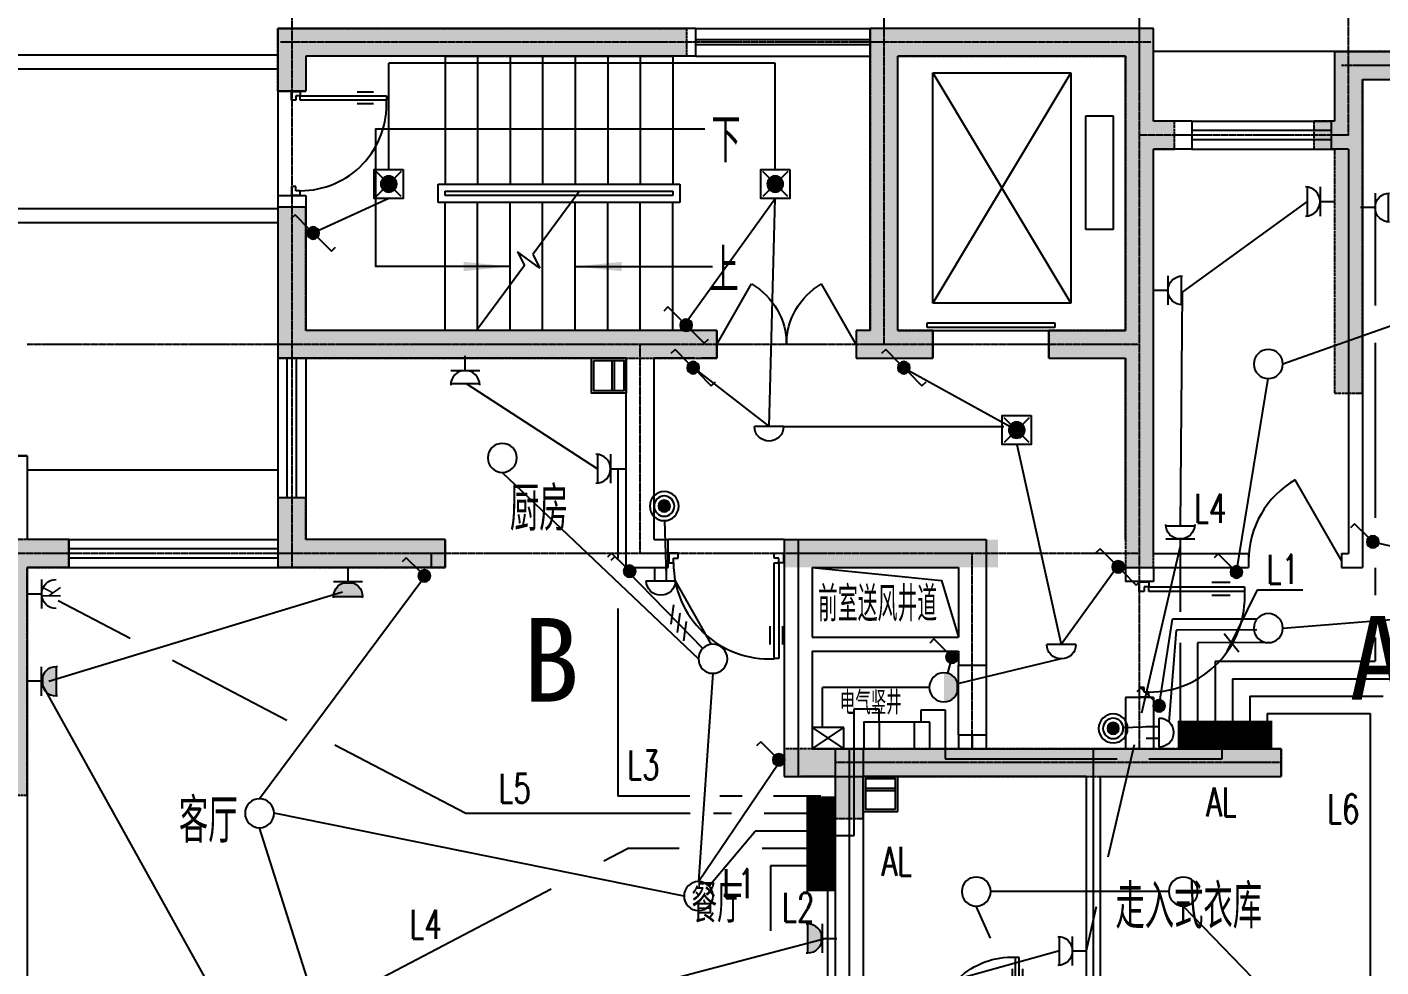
# Model space of a CAD drawing. Extents: x -170759 to 304867, y -311201 to 112352.
# Drawn here: x -66572 to -54913, y -248558 to -240469 of the extents above; entities that cross this region are included whole.
import ezdxf
from ezdxf.enums import TextEntityAlignment as Align

# ---------------------------------------------------------------- set-up
doc = ezdxf.new("R2010")
doc.units = 0
doc.linetypes.add('ACAD_ISO04W100', pattern=[30.5, 24, -3, 0.5, -3])
doc.linetypes.add('DOTE', pattern=[2.42, 2, -0.2, 0.02, -0.2])
doc.layers.get('0').update_dxf_attribs({"linetype": 'CONTINUOUS'})
for name, color, linetype in [('AXIS', 3, 'CONTINUOUS'), ('DOOR', 2, 'CONTINUOUS'), ('DOTE', 251, 'CONTINUOUS'), ('EQUIP', 3, 'CONTINUOUS'), ('PUB_DIM', 3, 'CONTINUOUS'), ('PUB_DIM1', 3, 'CONTINUOUS'), ('STAIR', 2, 'CONTINUOUS'), ('TC', 253, 'CONTINUOUS'), ('TEX', 7, 'CONTINUOUS'), ('TEXT', 6, 'CONTINUOUS'), ('WALL', 7, 'CONTINUOUS'), ('WINDOW', 151, 'CONTINUOUS'), ('WINDOW_TEXT', 7, 'CONTINUOUS'), ('WIRE', 1, 'CONTINUOUS'), ('WZ', 3, 'CONTINUOUS'), ('ZXX', 2, 'ACAD_ISO04W100'), ('标注', 7, 'CONTINUOUS')]:
    doc.layers.add(name, color=color, linetype=linetype)
doc.styles.add('-黑体', font='SIMHEI.TTF', dxfattribs={"width": 0.8})
doc.styles.add('DIM_FONT', font='SIMPLEX.shx', dxfattribs={"width": 0.8})
doc.styles.add('HZFS', font='txt.shx', dxfattribs={"width": 0.8, "bigfont": 'msi_fsx.shx'})
doc.styles.add('HZS', font='txt', dxfattribs={"width": 0.7, "bigfont": 'HZS'})
doc.styles.add('HZXXX', font='romans', dxfattribs={"width": 0.7, "bigfont": 'hzs'})
doc.styles.add('SIMPLEX', font='SIMPLEX.SHX')

# ---------------------------------------------------------------- blocks, each defined once
blk = doc.blocks.new('_LINKPT1')
blk.add_line((0, 0), (0, 0))
blk = doc.blocks.new('_Y0FUQ')
blk.add_circle((0, 0), 0.5)
at = {"xscale": 0.002, "yscale": 0.002, "zscale": 0.002}
for p in [(0, 0.5), (-0.5, 0), (0.5, 0), (0, -0.5)]:
    blk.add_blockref('_LINKPT1', p, dxfattribs=at)
at = {"style": 'DIM_FONT', "width": 0.8, "flags": 9}
blk.add_attdef('A', (0, 0), '', height=0.00002, dxfattribs=at)
blk = doc.blocks.new('M_X23')
for p, q in [((-0.5, 1.05), (-0.5, 1)), ((-0.5, 1), (0.5, 1)), ((0.5, 1.05), (0.5, 1)), ((0.5, 0.5), (-0.5, 0.5)), ((0, 0.5), (0, 0))]:
    blk.add_line(p, q)
blk.add_arc((0, 1), 0.5, 180, 0)
for points in [[(0.433, 0.75), (-0.433, 0.75), (0.5, 1), (-0.5, 1)], [(0.25, 0.567), (-0.25, 0.567), (0.433, 0.75), (-0.433, 0.75)], [(0, 0.5), (0, 0.5), (0.25, 0.567), (-0.25, 0.567)]]:
    blk.add_solid(points)
blk.add_blockref('_LINKPT1', (0.001, 0))
at = {"width": 0.8, "flags": 9}
blk.add_attdef('A', (0, 0), '', height=0.00002, dxfattribs=at)
blk = doc.blocks.new('M_A23MCU')
for p, q in [((-0.454, 0.081), (-0.454, 0.905)), ((-0.454, 0.905), (-0.413, 0.905)), ((-0.413, 0.905), (-0.413, 0.081)), ((-0.489, 0.782), (-0.489, 0.624)), ((-0.378, 0.782), (-0.378, 0.624)), ((-0.495, -0.002), (-0.495, 0.081)), ((-0.495, 0.081), (-0.454, 0.081)), ((-0.413, 0.081), (-0.454, 0.081)), ((-0.454, 0.081), (-0.454, 0.039)), ((-0.454, 0.039), (-0.413, 0.039)), ((-0.413, 0.039), (-0.413, -0.002)), ((0.412, 0.039), (0.412, -0.002)), ((0.453, 0.039), (0.412, 0.039)), ((0.453, 0.081), (0.453, 0.039)), ((0.494, 0.081), (0.453, 0.081)), ((0.494, -0.002), (0.494, 0.081)), ((-0.413, -0.002), (-0.495, -0.002)), ((-0.495, -0.002), (-0.495, -0.002)), ((0.412, -0.002), (0.494, -0.002)), ((0.494, -0.002), (0.494, -0.002))]:
    blk.add_line(p, q)
blk.add_arc((-0.372, 0.082), 0.825, 359.9283, 92.866)
blk = doc.blocks.new('_WBLK')
for p, q in [((-0.5, 0.5), (0.5, 0.5)), ((0.5, 0.1667), (-0.5, 0.1667)), ((0.5, -0.1667), (-0.5, -0.1667)), ((-0.5, -0.5), (0.5, -0.5))]:
    blk.add_line(p, q)
at = {"layer": 'WINDOW_TEXT', "style": 'SIMPLEX', "flags": 9}
blk.add_attdef('A', text='', height=1, dxfattribs=at).set_placement((0, 1.5), align=Align.MIDDLE)
blk = doc.blocks.new('_X27OFR')
for p, q in [((0.25, 0.25), (-0.25, 0.25)), ((0, 0.25), (0, 0))]:
    blk.add_line(p, q)
blk.add_arc((0, 0.5), 0.25, 180, 0)
at = {"xscale": 0.002, "yscale": 0.002, "zscale": 0.002}
blk.add_blockref('_LINKPT1', (0, 0), dxfattribs=at)
at = {"style": 'DIM_FONT', "width": 0.8}
blk.add_text('K', height=0.3, dxfattribs=at).set_placement((-0.075, 0.274))
at = {"style": 'DIM_FONT', "width": 0.8, "flags": 9}
blk.add_attdef('A', (0, 0), '', height=0.00002, dxfattribs=at)
blk = doc.blocks.new('M_X2')
for p, q in [((0.147, 0.356), (0.625, 0.833)), ((0.625, 0.833), (0.766, 0.692))]:
    blk.add_line(p, q)
blk.add_circle((0, 0.208), 0.208)
for points in [[(-0.18, 0.313), (0.18, 0.313), (-0.208, 0.208), (0.208, 0.208)], [(-0.18, 0.104), (0.18, 0.104), (-0.208, 0.208), (0.208, 0.208)], [(-0.104, 0.389), (0.104, 0.389), (-0.18, 0.313), (0.18, 0.313)], [(-0.104, 0.028), (0.104, 0.028), (-0.18, 0.104), (0.18, 0.104)], [(0, 0.417), (0, 0.417), (-0.104, 0.389), (0.104, 0.389)], [(0, 0), (0, 0), (-0.104, 0.028), (0.104, 0.028)]]:
    blk.add_solid(points)
for p in [(-0.208, 0.208), (0, 0.417), (0.208, 0.208), (0, 0)]:
    blk.add_blockref('_LINKPT1', p)
at = {"width": 0.8, "flags": 9}
blk.add_attdef('A', (0, 0), '', height=0.00002, dxfattribs=at)
blk = doc.blocks.new('M_Y22UGQ')
blk.add_circle((0, 0.5), 0.5)
for points in [[(0.433, 0.25), (-0.433, 0.25), (0.5, 0.5), (-0.5, 0.5)], [(0.25, 0.067), (-0.25, 0.067), (0.433, 0.25), (-0.433, 0.25)], [(0, 0), (0, 0), (0.25, 0.067), (-0.25, 0.067)]]:
    blk.add_solid(points)
for p in [(0, 1), (0, 1), (-0.5, 0.5), (-0.5, 0.5), (0.5, 0.5), (0.5, 0.5), (0, 0), (0, 0)]:
    blk.add_blockref('_LINKPT1', p)
at = {"width": 0.8, "flags": 9}
blk.add_attdef('A', (0, 0), '', height=0.00002, dxfattribs=at)
blk = doc.blocks.new('_Y0SCX')
blk.add_line((-0.5, 0), (0.5, 0))
blk.add_arc((0, 0), 0.5, 180, 0)
at = {"xscale": 0.002, "yscale": 0.002, "zscale": 0.002}
for p in [(-0.5, 0), (0, 0), (0.5, 0), (0, -0.5)]:
    blk.add_blockref('_LINKPT1', p, dxfattribs=at)
at = {"style": 'DIM_FONT', "width": 0.8, "flags": 9}
blk.add_attdef('A', (0, 0), '', height=0.00002, dxfattribs=at)
blk = doc.blocks.new('M_Y9')
for p, q in [((-0.429, 0.429), (0.429, -0.429)), ((-0.429, -0.429), (0.429, 0.429))]:
    blk.add_line(p, q)
blk.add_lwpolyline([(-0.5, 0.5), (-0.5, -0.5), (0.5, -0.5), (0.5, 0.5)], close=True)
blk.add_circle((0, 0), 0.275)
for points in [[(-0.238, 0.137), (0.238, 0.137), (-0.275, 0), (0.275, 0)], [(-0.238, -0.137), (0.238, -0.137), (-0.275, 0), (0.275, 0)], [(-0.137, 0.238), (0.137, 0.238), (-0.238, 0.137), (0.238, 0.137)], [(0, 0.275), (0, 0.275), (-0.137, 0.238), (0.137, 0.238)], [(-0.137, -0.238), (0.137, -0.238), (-0.238, -0.137), (0.238, -0.137)], [(0, -0.275), (0, -0.275), (-0.137, -0.238), (0.137, -0.238)]]:
    blk.add_solid(points)
for p in [(0, 0.5), (-0.5, 0), (0.5, 0), (0, -0.5)]:
    blk.add_blockref('_LINKPT1', p)
at = {"width": 0.8, "flags": 9}
blk.add_attdef('A', (0, 0), '', height=0.00002, dxfattribs=at)
blk = doc.blocks.new('M_I58TDZ')
for radius in [0.5, 0.35, 0.2]:
    blk.add_circle((0, 0), radius)
for points in [[(-0.173, 0.1), (0.173, 0.1), (-0.2, 0), (0.2, 0)], [(-0.173, -0.1), (0.173, -0.1), (-0.2, 0), (0.2, 0)], [(-0.1, 0.173), (0.1, 0.173), (-0.173, 0.1), (0.173, 0.1)], [(0, 0.2), (0, 0.2), (-0.1, 0.173), (0.1, 0.173)], [(-0.1, -0.173), (0.1, -0.173), (-0.173, -0.1), (0.173, -0.1)], [(0, -0.2), (0, -0.2), (-0.1, -0.173), (0.1, -0.173)]]:
    blk.add_solid(points)
for p in [(0, 0.5), (-0.5, 0), (0.5, 0), (0, -0.5)]:
    blk.add_blockref('_LINKPT1', p)
at = {"width": 0.8, "flags": 9}
blk.add_attdef('A', (0, 0), '', height=0.00002, dxfattribs=at)
blk = doc.blocks.new('_WIE3')
for p, q in [((-0.2, 0.4), (-1, -0.4)), ((0.4, 0.4), (-0.4, -0.4)), ((1, 0.4), (0.2, -0.4))]:
    blk.add_line(p, q)
at = {"width": 0.8}
blk.add_attdef('N', text='', height=1, dxfattribs=at).set_placement((-0.017, 1.056), align=Align.MIDDLE)
blk = doc.blocks.new('M_I41IIR')
for p, q in [((-0.5, 0), (0.5, 0)), ((-0.2, 0), (-0.2, -0.45)), ((0.2, 0), (0.2, -0.45))]:
    blk.add_line(p, q)
blk.add_arc((0, 0), 0.5, 0, 180)
for p in [(-0.2, -0.45), (0.2, -0.45)]:
    blk.add_blockref('_LINKPT1', p)
at = {"width": 0.8, "flags": 9}
blk.add_attdef('A', (0, 0), '', height=0.00002, dxfattribs=at)
blk = doc.blocks.new('M_X6')
for p, q in [((0.147, 0.356), (0.625, 0.833)), ((0.512, 0.72), (0.653, 0.579)), ((0.625, 0.833), (0.766, 0.692))]:
    blk.add_line(p, q)
blk.add_circle((0, 0.208), 0.208)
for points in [[(-0.18, 0.313), (0.18, 0.313), (-0.208, 0.208), (0.208, 0.208)], [(-0.18, 0.104), (0.18, 0.104), (-0.208, 0.208), (0.208, 0.208)], [(-0.104, 0.389), (0.104, 0.389), (-0.18, 0.313), (0.18, 0.313)], [(-0.104, 0.028), (0.104, 0.028), (-0.18, 0.104), (0.18, 0.104)], [(0, 0.417), (0, 0.417), (-0.104, 0.389), (0.104, 0.389)], [(0, 0), (0, 0), (-0.104, 0.028), (0.104, 0.028)]]:
    blk.add_solid(points)
for p in [(-0.208, 0.208), (0, 0.417), (0.208, 0.208), (0, 0)]:
    blk.add_blockref('_LINKPT1', p)
at = {"width": 0.8, "flags": 9}
blk.add_attdef('A', (0, 0), '', height=0.00002, dxfattribs=at)
blk = doc.blocks.new('M_X24ZVU')
for p, q in [((0.497, 0.95), (-0.497, 0.95)), ((0.5, 0.5), (-0.5, 0.5)), ((0, 0.5), (0, 0))]:
    blk.add_line(p, q)
blk.add_arc((0, 1), 0.5, 180, 0)
blk.add_blockref('_LINKPT1', (0, 0))
at = {"width": 0.8, "flags": 9}
blk.add_attdef('A', (0, 0), '', height=0.00002, dxfattribs=at)
blk = doc.blocks.new('_ARROW')
blk.add_solid([(0, 0), (-1, 0.1), (-1, -0.1)])
blk = doc.blocks.new('_X28BKO')
for p, q in [((0.147, 0.356), (0.625, 0.833)), ((0.625, 0.833), (0.766, 0.692)), ((-0.147, 0.061), (-0.625, -0.417)), ((-0.625, -0.417), (-0.766, -0.275))]:
    blk.add_line(p, q)
blk.add_circle((0, 0.208), 0.208)
blk.add_circle((0, 0.208), 0.208)
for points in [[(0.18, 0.313), (-0.18, 0.313), (0.208, 0.208), (-0.208, 0.208)], [(-0.18, 0.313), (0.18, 0.313), (-0.208, 0.208), (0.208, 0.208)], [(0.18, 0.104), (-0.18, 0.104), (0.208, 0.208), (-0.208, 0.208)], [(-0.18, 0.104), (0.18, 0.104), (-0.208, 0.208), (0.208, 0.208)], [(0.104, 0.389), (-0.104, 0.389), (0.18, 0.313), (-0.18, 0.313)], [(-0.104, 0.389), (0.104, 0.389), (-0.18, 0.313), (0.18, 0.313)], [(0.104, 0.028), (-0.104, 0.028), (0.18, 0.104), (-0.18, 0.104)], [(-0.104, 0.028), (0.104, 0.028), (-0.18, 0.104), (0.18, 0.104)], [(0, 0.417), (0, 0.417), (0.104, 0.389), (-0.104, 0.389)], [(0, 0.417), (0, 0.417), (-0.104, 0.389), (0.104, 0.389)], [(0, 0), (0, 0), (0.104, 0.028), (-0.104, 0.028)], [(0, 0), (0, 0), (-0.104, 0.028), (0.104, 0.028)]]:
    blk.add_solid(points)
at = {"xscale": 0.002, "yscale": 0.002, "zscale": 0.002}
for p in [(-0.208, 0.208), (0, 0.417), (0.208, 0.208), (0, 0)]:
    blk.add_blockref('_LINKPT1', p, dxfattribs=at)
at = {"style": 'DIM_FONT', "width": 0.8, "flags": 9}
blk.add_attdef('A', (0, 0), '', height=0.00002, dxfattribs=at)
blk = doc.blocks.new('_DBLK1')
for p, q in [((-0.5, 0), (-0.25, -0.433)), ((0.5, 0), (0.25, -0.433))]:
    blk.add_line(p, q)
for centre, start, end in [((-0.5, 0), 300, 0), ((0.5, 0), 180, 240)]:
    blk.add_arc(centre, 0.5, start, end)
at = {"layer": 'WINDOW_TEXT', "style": 'SIMPLEX', "flags": 9}
blk.add_attdef('A', text='', height=1, dxfattribs=at).set_placement((0, 1.5), align=Align.MIDDLE)
blk = doc.blocks.new('_DBLK')
blk.add_line((-0.5, 0), (0, -0.866))
blk.add_arc((-0.5, 0), 1, 300, 0)
at = {"layer": 'WINDOW_TEXT', "style": 'SIMPLEX', "flags": 9}
blk.add_attdef('A', text='', height=1, dxfattribs=at).set_placement((0, 1.5), align=Align.MIDDLE)

msp = doc.modelspace()

# ---------------------------------------------------------------- hatches: boundary and pattern name
at = {"layer": 'ZXX'}
h = msp.add_hatch(color=256, dxfattribs=at)
h.paths.add_polyline_path([(-64291.84658, -240480.18923), (-60891.84658, -240480.18923), (-60891.84658, -240600.18923), (-64291.84658, -240600.18923)])
h.paths.add_polyline_path([(-64291.84658, -240600.18923), (-60891.84658, -240600.18923), (-60891.84658, -240720.18923), (-64171.84658, -240720.18923), (-64171.84658, -241020.18923), (-64291.84658, -241020.18923)])
h.paths.add_polyline_path([(-64411.84658, -240480.18923), (-64291.84658, -240480.18923), (-64291.84658, -241020.18923), (-64411.84658, -241020.18923)])
for points in [[(-56871.84658, -245120.18923), (-56871.84658, -241520.18923), (-56691.84658, -241520.18923), (-56691.84658, -241280.18923), (-56871.84658, -241280.18923), (-56871.84658, -240480.18923), (-59311.84658, -240480.18923), (-59311.84658, -243080.18923), (-59431.84658, -243080.18923), (-59431.84658, -243320.18923), (-58771.84658, -243320.18923), (-58771.84658, -243080.18923), (-59071.84658, -243080.18923), (-59071.84658, -240720.18923), (-57111.84658, -240720.18923), (-57111.84658, -243080.18923), (-57771.84658, -243080.18923), (-57771.84658, -243320.18923), (-57111.84658, -243320.18923), (-57111.84658, -245120.18923)], [(-55771.84658, -246920.18923), (-55771.84658, -246680.18923), (-60051.84658, -246680.18923), (-60051.84658, -246920.18923), (-59611.84658, -246920.18923), (-59611.84658, -247280.18923), (-59371.84658, -247280.18923), (-59371.84658, -246920.18923)]]:
    msp.add_hatch(color=256, dxfattribs=at).paths.add_polyline_path(points)
h = msp.add_hatch(color=256, dxfattribs=at)
h.paths.add_polyline_path([(-55191.84658, -240680.18923), (-54191.84658, -240680.18923), (-54191.84658, -240800.18923), (-55191.84658, -240800.18923)])
h.paths.add_polyline_path([(-55191.84658, -240800.18923), (-54191.84658, -240800.18923), (-54191.84658, -240920.18923), (-55071.84658, -240920.18923), (-55071.84658, -243620.18923), (-55311.84658, -243620.18923), (-55311.84658, -241520.18923), (-55491.84658, -241520.18923), (-55491.84658, -241400.18923), (-55191.84658, -241400.18923)])
h.paths.add_polyline_path([(-55311.84658, -240680.18923), (-55191.84658, -240680.18923), (-55191.84658, -241400.18923), (-55491.84658, -241400.18923), (-55491.84658, -241280.18923), (-55311.84658, -241280.18923)])
h = msp.add_hatch(color=256, dxfattribs=at)
h.paths.add_polyline_path([(-64291.84658, -242020.18923), (-64171.84658, -242020.18923), (-64171.84658, -243080.18923), (-60631.84658, -243080.18923), (-60631.84658, -243200.18923), (-64291.84658, -243200.18923)])
h.paths.add_polyline_path([(-61291.84658, -243200.18923), (-60631.84658, -243200.18923), (-60631.84658, -243320.18923), (-61291.84658, -243320.18923)])
h.paths.add_polyline_path([(-64291.84658, -243200.18923), (-61291.84658, -243200.18923), (-61291.84658, -243320.18923), (-64291.84658, -243320.18923)])
h.paths.add_polyline_path([(-64411.84658, -242020.18923), (-64291.84658, -242020.18923), (-64291.84658, -243200.18923), (-64411.84658, -243200.18923)])
h.paths.add_polyline_path([(-64411.84658, -243200.18923), (-64291.84658, -243200.18923), (-64291.84658, -243320.18923), (-64411.84658, -243320.18923)])
h = msp.add_hatch(color=256, dxfattribs=at)
h.paths.add_polyline_path([(-64411.84658, -244520.18923), (-64291.84658, -244520.18923), (-64291.84658, -245000.18923), (-64411.84658, -245000.18923)])
h.paths.add_polyline_path([(-64291.84658, -244520.18923), (-64171.84658, -244520.18923), (-64171.84658, -244880.18923), (-62971.84658, -244880.18923), (-62971.84658, -245000.18923), (-64291.84658, -245000.18923)])
h.paths.add_polyline_path([(-64291.84658, -245000.18923), (-62971.84658, -245000.18923), (-62971.84658, -245120.18923), (-64291.84658, -245120.18923)])
h.paths.add_polyline_path([(-64411.84658, -245000.18923), (-64291.84658, -245000.18923), (-64291.84658, -245120.18923), (-64411.84658, -245120.18923)])
h = msp.add_hatch(color=256, dxfattribs=at)
h.paths.add_polyline_path([(-67171.84658, -244880.18923), (-67171.84658, -245000.18923), (-66691.84658, -245000.18923), (-66211.84658, -245000.18923), (-66211.84658, -244880.18923)])
h.paths.add_polyline_path([(-67171.84658, -245000.18923), (-67171.84658, -245120.18923), (-66811.84658, -245120.18923), (-66811.84658, -247080.18923), (-66571.84658, -247080.18923), (-66571.84658, -245120.18923), (-66211.84658, -245120.18923), (-66211.84658, -245000.18923), (-66691.84658, -245000.18923)])
h = msp.add_hatch(color=256, dxfattribs=at)
h.paths.add_polyline_path([(-60051.84658, -245000.18923), (-60051.84658, -244880.18923), (-58211.84658, -244880.18923), (-58211.84658, -245000.18923)])
h.paths.add_polyline_path([(-58211.84658, -245000.18923), (-58211.84658, -245120.18923), (-60051.84658, -245120.18923), (-60051.84658, -245000.18923)])

# ---------------------------------------------------------------- linework, layer by layer
at = {"color": 2}
for p, q in [((-61531.84658, -243600.18923), (-61531.84658, -243340.18923)), ((-61511.84658, -243600.18923), (-61511.84658, -243340.18923)), ((-59351.84658, -247020.18923), (-59091.84658, -247020.18923)), ((-59351.84658, -247040.18923), (-59091.84658, -247040.18923))]:
    msp.add_line(p, q, dxfattribs=at)
for points in [[(-61711.84658, -243320.18923), (-61411.84658, -243320.18923), (-61411.84658, -243620.18923), (-61711.84658, -243620.18923)], [(-61691.84658, -243340.18923), (-61431.84658, -243340.18923), (-61431.84658, -243600.18923), (-61691.84658, -243600.18923)], [(-59071.84658, -247220.18923), (-59071.84658, -246920.18923), (-59371.84658, -246920.18923), (-59371.84658, -247220.18923)], [(-59091.84658, -247200.18923), (-59091.84658, -246940.18923), (-59351.84658, -246940.18923), (-59351.84658, -247200.18923)]]:
    msp.add_lwpolyline(points, close=True, dxfattribs=at)
at = {"layer": 'AXIS'}
msp.add_line((-58771.84658, -243080.18923), (-58771.84658, -243320.18923), dxfattribs=at)
msp.add_lwpolyline([(-59811.84658, -245120.18923), (-58697.2734, -245232.24629), (-58551.84658, -245720.18923)], dxfattribs=at)
at = {"layer": 'DOOR'}
for p, q in [((-55311.84658, -240680.18923), (-56871.84658, -240680.18923)), ((-66571.84658, -244280.18923), (-64411.84658, -244280.18923))]:
    msp.add_line(p, q, dxfattribs=at)
at = {"layer": 'DOTE', "linetype": 'DOTE', "ltscale": 0.5}
for p, q in [((-64291.84658, -238359.10623), (-64291.84658, -245120.18923)), ((-59191.84658, -243200.18923), (-59191.84658, -238359.10623)), ((-56991.84658, -246680.18923), (-56991.84658, -238359.10623)), ((-55191.84658, -241400.18923), (-55191.84658, -238359.10623)), ((-56891.84658, -240600.18923), (-64389.84658, -240600.18923)), ((-47871.51315, -240800.18923), (-55251.84658, -240800.18923)), ((-55191.84658, -241400.18923), (-56991.84658, -241400.18923)), ((-56991.84658, -243200.18923), (-66571.84658, -243200.18923)), ((-61291.84658, -245000.18923), (-61291.84658, -243200.18923)), ((-59931.84658, -244880.18923), (-59931.84658, -246920.18923)), ((-56991.84658, -245000.18923), (-66691.84658, -245000.18923)), ((-63091.84658, -245000.18923), (-63091.84658, -245120.18923)), ((-58431.84658, -246680.18923), (-58431.84658, -245000.18923)), ((-59491.84658, -246680.18923), (-59491.84658, -258220.79993)), ((-57391.84658, -246680.18923), (-57391.84658, -249320.18923)), ((-55771.84658, -246800.18923), (-59611.84658, -246800.18923))]:
    msp.add_line(p, q, dxfattribs=at)
at = {"layer": 'PUB_DIM1'}
for points in [[(-62411.79946, -242530.18923), (-63568.64375, -242530.18923), (-63568.64375, -241344.08738), (-60735.00091, -241344.08738)], [(-61851.79946, -242530.18923), (-60668.06794, -242530.18923)]]:
    msp.add_lwpolyline(points, dxfattribs=at)
at = {"layer": 'STAIR'}
for p, q in [((-64411.84658, -240710.18923, -39200), (-68971.84658, -240710.18923, -39200)), ((-62971.79946, -240720.18923), (-61011.79946, -240720.18923)), ((-62971.79946, -240720.18923), (-62971.79946, -241820.18923)), ((-62691.79946, -240720.18923), (-62691.79946, -241820.18923)), ((-62411.79946, -240720.18923), (-62411.79946, -241820.18923)), ((-62131.79946, -240720.18923), (-62131.79946, -241820.18923)), ((-61851.79946, -240720.18923), (-61851.79946, -241820.18923)), ((-61571.79946, -240720.18923), (-61571.79946, -241820.18923)), ((-61291.79946, -240720.18923), (-61291.79946, -241820.18923)), ((-61011.79946, -240720.18923), (-61011.79946, -241820.18923)), ((-64411.84658, -240830.18923, -39200), (-68971.84658, -240830.18923, -39200)), ((-58771.84658, -240863.3834), (-57582.5682, -240863.3834)), ((-57582.5682, -240863.3834), (-58771.84658, -242844.18923)), ((-58771.84658, -240863.3834), (-57582.5682, -242844.18923)), ((-58771.84658, -242844.18923), (-58771.84658, -240863.3834)), ((-57582.5682, -240863.3834), (-57582.5682, -242844.18923)), ((-64411.84658, -241020.18923), (-64411.84658, -241920.18923)), ((-57455.44433, -241231.91937, 0), (-57219.44433, -241231.91937, 0)), ((-57455.44433, -242211.91937, 0), (-57455.44433, -241231.91937, 0)), ((-57219.44433, -241231.91937, 0), (-57219.44433, -242211.91937, 0)), ((-63031.79946, -241820.18923), (-60951.79946, -241820.18923)), ((-63031.79946, -241980.18923), (-63031.79946, -241820.18923)), ((-62971.79946, -241880.18923), (-61011.79946, -241880.18923)), ((-62971.79946, -241920.18923), (-62971.79946, -241880.18923)), ((-61011.79946, -241920.18923), (-62971.79946, -241920.18923)), ((-61813.42108, -241880.18923), (-62216.94052, -242425.97865)), ((-61011.79946, -241880.18923), (-61011.79946, -241920.18923)), ((-60951.79946, -241820.18923), (-60951.79946, -241980.18923)), ((-68971.84658, -242030.18923, -39200), (-64411.84658, -242030.18923, -39200)), ((-60951.79946, -241980.18923), (-63031.79946, -241980.18923)), ((-62971.79946, -243080.18923), (-62971.79946, -241980.18923)), ((-62691.79946, -243080.18923), (-62691.79946, -241980.18923)), ((-62411.79946, -243080.18923), (-62411.79946, -241980.18923)), ((-62131.79946, -243080.18923), (-62131.79946, -241980.18923)), ((-61851.79946, -243080.18923), (-61851.79946, -241980.18923)), ((-61571.79946, -243080.18923), (-61571.79946, -241980.18923)), ((-61291.79946, -243080.18923), (-61291.79946, -241980.18923)), ((-61011.79946, -243080.18923), (-61011.79946, -241980.18923)), ((-68971.84658, -242150.18923, -39200), (-64411.84658, -242150.18923, -39200)), ((-57219.44433, -242211.91937, 0), (-57455.44433, -242211.91937, 0)), ((-62349.10212, -242402.88509), (-62288.28001, -242522.4705)), ((-62156.11842, -242545.56407), (-62349.10212, -242402.88509)), ((-62216.94052, -242425.97865), (-62156.11842, -242545.56407)), ((-62288.28001, -242522.4705), (-62691.79946, -243068.25993)), ((-57582.5682, -242844.18923), (-58771.84658, -242844.18923)), ((-61311.79946, -243080.18923), (-62971.79946, -243080.18923)), ((-58819.4697, -243014.38206), (-57721.44547, -243014.38206)), ((-58819.4697, -243055.61392), (-58819.4697, -243014.38206)), ((-57721.44547, -243055.61392), (-58819.4697, -243055.61392)), ((-58771.84658, -243080.18923), (-57771.84658, -243080.18923)), ((-57721.44547, -243014.38206), (-57721.44547, -243055.61392))]:
    msp.add_line(p, q, dxfattribs=at)
at = {"layer": 'TC'}
msp.add_line((-60051.84658, -244880.18923), (-61051.84658, -244880.18923), dxfattribs=at)
at = {"layer": 'WALL'}
for p, q in [((-60811.84658, -240480.18923), (-64411.84658, -240480.18923)), ((-64411.84658, -240480.18923), (-64411.84658, -241020.18923)), ((-60811.84658, -240720.18923, 19600), (-60811.84658, -240480.18923, 19600)), ((-56871.84658, -240480.18923), (-59311.84658, -240480.18923)), ((-59311.84658, -243080.18923), (-59311.84658, -240480.18923)), ((-56871.84658, -241280.18923), (-56871.84658, -240480.18923)), ((-60811.84658, -240720.18923), (-64171.84658, -240720.18923)), ((-64171.84658, -240720.18923), (-64171.84658, -241020.18923)), ((-57111.84658, -240720.18923), (-59071.84658, -240720.18923)), ((-59071.84658, -243080.18923), (-59071.84658, -240720.18923)), ((-57111.84658, -243080.18923), (-57111.84658, -240720.18923)), ((-55311.84658, -240680.18923), (-55311.84658, -241280.18923)), ((-55311.84658, -240680.18923), (-54391.84658, -240680.18923)), ((-55071.84658, -240920.18923), (-55071.84658, -241520.18923)), ((-55071.84658, -240920.18923), (-54391.84658, -240920.18923)), ((-64171.84658, -241020.18923), (-64411.84658, -241020.18923)), ((-64411.84658, -241020.18923), (-64171.84658, -241020.18923)), ((-56541.84658, -241280.18923), (-56871.84658, -241280.18923)), ((-56541.84658, -241280.18923), (-56541.84658, -241520.18923)), ((-55311.84658, -241280.18923), (-55341.84658, -241280.18923)), ((-55341.84658, -241280.18923), (-55341.84658, -241520.18923)), ((-55311.84658, -241280.18923), (-55311.84658, -241280.18923)), ((-56871.84658, -245000.18923), (-56871.84658, -241520.18923)), ((-56541.84658, -241520.18923), (-56871.84658, -241520.18923)), ((-55191.84658, -241520.18923), (-55341.84658, -241520.18923)), ((-55191.84658, -241520.18923), (-55191.84658, -245000.18923)), ((-55071.84658, -241520.18923), (-55071.84658, -245120.18923)), ((-64411.84658, -241920.18923), (-64411.84658, -242020.18923)), ((-64411.84658, -241920.18923), (-64171.84658, -241920.18923)), ((-64171.84658, -241920.18923), (-64171.84658, -242020.18923)), ((-64171.84658, -242020.18923), (-64411.84658, -242020.18923)), ((-64411.84658, -242020.18923), (-64411.84658, -243320.18923)), ((-64171.84658, -242020.18923), (-64171.84658, -243080.18923)), ((-60631.84658, -243080.18923), (-64171.84658, -243080.18923)), ((-60631.84658, -243080.18923), (-60631.84658, -243320.18923)), ((-59431.84658, -243080.18923), (-59431.84658, -243320.18923)), ((-59311.84658, -243080.18923), (-59431.84658, -243080.18923)), ((-59071.84658, -243080.18923), (-58771.84658, -243080.18923)), ((-58771.84658, -243320.18923), (-58771.84658, -243080.18923)), ((-57771.84658, -243320.18923), (-57771.84658, -243080.18923)), ((-57771.84658, -243080.18923), (-57111.84658, -243080.18923)), ((-64171.84658, -243320.18923), (-64411.84658, -243320.18923)), ((-61411.84658, -243320.18923), (-64171.84658, -243320.18923)), ((-64171.84658, -243320.18923), (-64171.84658, -243320.18923)), ((-61411.84658, -245120.18923), (-61411.84658, -243320.18923)), ((-61171.84658, -244880.18923), (-61171.84658, -243320.18923)), ((-60821.84658, -243320.18923), (-61171.84658, -243320.18923)), ((-60631.84658, -243320.18923), (-60761.84658, -243320.18923)), ((-59431.84658, -243320.18923), (-58771.84658, -243320.18923)), ((-57771.84658, -243320.18923), (-57111.84658, -243320.18923)), ((-57111.84658, -244880.18923), (-57111.84658, -243320.18923)), ((-66571.84658, -244160.18923), (-66811.84658, -244160.18923)), ((-66811.84658, -244160.18923), (-66571.84658, -244160.18923)), ((-66571.84658, -244160.18923), (-66571.84658, -244880.18923)), ((-64171.84658, -244520.18923), (-64411.84658, -244520.18923)), ((-64411.84658, -244520.18923), (-64411.84658, -244880.18923)), ((-64171.84658, -244520.18923), (-64171.84658, -244880.18923)), ((-66211.84658, -244880.18923), (-66571.84658, -244880.18923)), ((-66211.84658, -244880.18923), (-66211.84658, -245120.18923)), ((-64411.84658, -244880.18923), (-64411.84658, -245120.18923)), ((-64411.84658, -244880.18923), (-64411.84658, -245120.18923)), ((-62971.84658, -244880.18923), (-64171.84658, -244880.18923)), ((-62971.84658, -244880.18923), (-62971.84658, -245120.18923)), ((-61171.84658, -244880.18923), (-61051.84658, -244880.18923)), ((-61161.84658, -244880.18923), (-61051.84658, -244880.18923)), ((-61051.84658, -245120.18923), (-61051.84658, -244880.18923)), ((-60051.84658, -244880.18923), (-58311.84658, -244880.18923)), ((-60051.84658, -244880.18923), (-60051.84658, -246920.18923)), ((-58311.84658, -244880.18923), (-58311.84658, -245960.18923)), ((-56871.84658, -245000.18923), (-56051.84658, -245000.18923)), ((-56051.84658, -245000.18923), (-56051.84658, -245120.18923)), ((-55251.84658, -245000.18923), (-55251.84658, -245120.18923)), ((-55251.84658, -245000.18923), (-55191.84658, -245000.18923)), ((-66571.84658, -245120.18923), (-66571.84658, -249080.18923)), ((-66211.84658, -245120.18923), (-66571.84658, -245120.18923)), ((-62971.84658, -245120.18923), (-64411.84658, -245120.18923)), ((-61411.84658, -245120.18923), (-61051.84658, -245120.18923)), ((-60051.84658, -245120.18923), (-60051.84658, -246920.18923)), ((-59811.84658, -245120.18923), (-58551.84658, -245120.18923)), ((-59811.84658, -245120.18923), (-59811.84658, -245720.18923)), ((-59811.84658, -245120.18923), (-59811.84658, -245720.18923)), ((-58551.84658, -245120.18923), (-58551.84658, -245720.18923)), ((-57111.84658, -245120.18923), (-56871.84658, -245120.18923)), ((-57111.84658, -245120.18923), (-57111.84658, -245240.18923)), ((-56871.84658, -245120.18923), (-56051.84658, -245120.18923)), ((-56871.84658, -245120.18923), (-56871.84658, -245240.18923)), ((-55251.84658, -245120.18923), (-55071.84658, -245120.18923)), ((-56871.84658, -245240.18923), (-57111.84658, -245240.18923)), ((-59811.84658, -245720.18923), (-58551.84658, -245720.18923)), ((-59811.84658, -245840.18923), (-59811.84658, -246680.18923)), ((-59811.84658, -245840.18923), (-59811.84658, -246680.18923)), ((-59811.84658, -245840.18923), (-58551.84658, -245840.18923)), ((-58551.84658, -245840.18923), (-58551.84658, -245960.18923)), ((-58551.84658, -245960.18923), (-58311.84658, -245960.18923)), ((-57111.84658, -246240.18923), (-57111.84658, -246680.18923)), ((-56871.84658, -246240.18923), (-57111.84658, -246240.18923)), ((-56871.84658, -246240.18923), (-56871.84658, -246680.18923)), ((-58551.84658, -246560.18923), (-58311.84658, -246560.18923)), ((-58551.84658, -246560.18923), (-58551.84658, -246680.18923)), ((-58431.84658, -246560.18923), (-58311.84658, -246560.18923)), ((-58431.84658, -246560.18923), (-58431.84658, -246680.18923)), ((-58311.84658, -246560.18923), (-58311.84658, -246680.18923)), ((-58311.84658, -246560.18923), (-58311.84658, -246680.18923)), ((-59811.84658, -246680.18923), (-58751.84658, -246680.18923)), ((-59811.84658, -246680.18923), (-59091.84658, -246680.18923)), ((-59611.84658, -246680.18923), (-59791.84658, -246680.18923)), ((-59791.84658, -246680.18923), (-58751.84658, -246680.18923)), ((-59791.84658, -246680.18923), (-58751.84658, -246680.18923)), ((-59791.84658, -246680.18923), (-58751.84658, -246680.18923)), ((-59791.84658, -246680.18923), (-58751.84658, -246680.18923)), ((-59791.84658, -246680.18923), (-59091.84658, -246680.18923)), ((-59611.84658, -246680.18923), (-59611.84658, -249080.18923)), ((-59611.84658, -246680.18923), (-59091.84658, -246680.18923)), ((-59611.84658, -246680.18923), (-58751.84658, -246680.18923)), ((-59611.84658, -246680.18923), (-58431.84658, -246680.18923)), ((-59611.84658, -246680.18923), (-58551.84658, -246680.18923)), ((-59611.84658, -246680.18923), (-58431.84658, -246680.18923)), ((-59611.84658, -246680.18923), (-58751.84658, -246680.18923)), ((-59371.84658, -246680.18923), (-59371.84658, -249080.18923)), ((-58971.84658, -246680.18923), (-55771.84658, -246680.18923)), ((-55771.84658, -246680.18923), (-55771.84658, -246920.18923)), ((-60051.84658, -246920.18923), (-58751.84658, -246920.18923)), ((-59611.84658, -246920.18923), (-59911.84658, -246920.18923)), ((-59911.84658, -246920.18923), (-58751.84658, -246920.18923)), ((-57451.84658, -246920.18923), (-59371.84658, -246920.18923)), ((-57451.84658, -246920.18923), (-57451.84658, -249080.18923)), ((-57331.84658, -246920.18923), (-57331.84658, -249080.18923)), ((-57331.84658, -246920.18923), (-55771.84658, -246920.18923))]:
    msp.add_line(p, q, dxfattribs=at)
at = {"layer": 'WALL', "color": 8}
for p, q in [((-58551.84658, -246560.18923), (-58551.84658, -245960.18923)), ((-58311.84658, -245960.18923), (-58311.84658, -246560.18923))]:
    msp.add_line(p, q, dxfattribs=at)
at = {"layer": 'WINDOW'}
for p, q in [((-59311.84658, -240484.20724), (-60811.84658, -240484.20724)), ((-59311.84658, -240580.18923), (-60811.84658, -240580.18923)), ((-60811.84658, -240620.18923, 19600), (-59311.84658, -240620.18923, 19600)), ((-60811.84658, -240720.18923), (-59311.84658, -240720.18923))]:
    msp.add_line(p, q, dxfattribs=at)
at = {"layer": 'WIRE'}
for p, q in [((-60128.87584, -240778.85732), (-63457.71825, -240778.85732)), ((-63457.71825, -241695.26027), (-63457.71825, -240778.85732)), ((-60128.87584, -241695.26027), (-60128.87584, -240778.85732)), ((-63457.71825, -241945.26027), (-64060.20414, -242219.76242)), ((-60896.22643, -243008.38002), (-60128.87584, -241945.26027)), ((-60182.28487, -243907.70795), (-60128.87584, -241945.26027)), ((-55549.34658, -241970.5029), (-56623.58001, -242751.86539)), ((-54963.01504, -242022.95945), (-54963.01504, -242866.0101)), ((-53008.20212, -242398.15807), (-55757.44705, -243369.36769)), ((-56623.58001, -242751.86539), (-56641.16123, -244762.68923)), ((-54963.01504, -243185.72498), (-54963.01504, -244693.23572)), ((-60835.51778, -243400.67086), (-60182.28487, -243907.70795)), ((-59022.24504, -243401.86852), (-58105.0183, -243907.70795)), ((-62791.84658, -243537.55882), (-61660.22001, -244270.63386)), ((-56157.22482, -245159.52597), (-55882.44705, -243494.36769)), ((-60057.28487, -243907.70795), (-58161.19351, -243907.70795)), ((-58049.31694, -244063.42658), (-57665.20183, -245782.76938)), ((-62479.32711, -244302.35903), (-60790.52391, -245906.35607)), ((-61485.22001, -244270.63386), (-61485.22001, -245042.9157)), ((-61064.52431, -245196.62277), (-61080.62616, -244717.17214)), ((-56641.16123, -244937.68923), (-56975.41595, -246373.80373)), ((-54982.92815, -244899.55875), (-52899.3691, -245374.82565)), ((-56641.16123, -245000.18923), (-56641.16123, -245501.95716)), ((-61401.39049, -245153.0522), (-60752.42658, -245816.50661)), ((-57211.08243, -245151.12886), (-57665.20183, -245782.76938)), ((-54963.01504, -245124.79173), (-54963.01504, -245358.14739)), ((-63176.5775, -245238.19816), (-64569.95649, -247111.03947)), ((-60989.52431, -245234.70629), (-60680.41643, -245782.24639)), ((-66384.34658, -246100.18923), (-63854.83712, -245329.38341)), ((-65684.4637, -245731.89882), (-66305.30933, -245408.1977)), ((-55757.44705, -245642.37266), (-52899.28697, -245413.91608)), ((-61485.22001, -245473.48524), (-61485.22001, -247089.25497)), ((-56823.58526, -246311.30158), (-56708.69236, -245566.19119)), ((-55980.84621, -245565.28436), (-56708.69236, -245566.19119)), ((-56736.26461, -246451.44411), (-56673.05084, -245658.85316)), ((-55980.84621, -245657.99073), (-56673.05084, -245658.85316)), ((-56641.16123, -245767.82008), (-56641.16123, -246500.18923)), ((-55882.44705, -245767.37266), (-56491.16123, -245768.75927)), ((-56491.16123, -245768.75927), (-56491.16123, -246500.18923)), ((-54963.01504, -245722.62228), (-54963.01504, -245928.16246)), ((-64333.52742, -246436.26002), (-65319.41838, -245922.22886)), ((-58606.9565, -245892.18569), (-58644.40632, -246031.54391)), ((-57665.20183, -245907.76938), (-58560.22011, -246121.01103)), ((-56341.16123, -245928.16246), (-54963.01504, -245928.16246)), ((-56341.16123, -245928.16246), (-56341.16123, -246500.18923)), ((-60665.52391, -246031.35607), (-60789.27398, -247823.4502)), ((-56191.16123, -246078.16246), (-52154.15281, -246078.16246)), ((-56191.16123, -246078.16246), (-56191.16123, -246500.18923)), ((-64877.10646, -248938.4424), (-66438.47317, -246131.43923)), ((-58801.84669, -246152.26103), (-59723.03172, -246152.26103)), ((-59723.03172, -246496.9867), (-59723.03172, -246152.26103)), ((-56041.16123, -246228.16246), (-56041.16123, -246500.18923)), ((-56041.16123, -246228.16246), (-54894.81816, -246228.16246)), ((-59449.05804, -247428.51971), (-59449.05804, -246338.59701)), ((-59233.07385, -246338.59701), (-59449.05804, -246338.59701)), ((-59233.07385, -246451.18606), (-59233.07385, -246338.59701)), ((-58872.96547, -246345.13974), (-58664.41215, -246345.13974)), ((-58872.96547, -246451.18606), (-58872.96547, -246345.13974)), ((-58872.96547, -246345.13974), (-58664.41215, -246345.13974)), ((-58664.41215, -246345.13974), (-58664.41215, -246768.82003)), ((-59233.07385, -246451.18606), (-59233.07385, -246680.18923)), ((-58931.89218, -246451.18606), (-58931.89218, -246680.18923)), ((-55891.16123, -246378.16246), (-55004.18739, -246378.16246)), ((-55891.16123, -246378.16246), (-55891.16123, -246500.18923)), ((-55004.18739, -246378.16246), (-55004.18739, -249301.34644)), ((-59811.84658, -246680.18923), (-59538.3265, -246496.9867)), ((-59811.84658, -246496.9867), (-59538.3265, -246680.18923)), ((-56879.39816, -246491.31206), (-57131.49263, -246501.956)), ((-62793.4156, -247239.25497), (-63921.76, -246650.95038)), ((-57039.04116, -246647.16738), (-57263.88682, -247613.20938)), ((-56281.14814, -246768.82003), (-56281.14814, -246680.18923)), ((-60789.27398, -247823.4502), (-60097.34499, -246802.86107)), ((-58664.41215, -246768.82003), (-57183.60849, -246768.82003)), ((-56910.50916, -246768.82003), (-56281.14814, -246768.82003)), ((-60864.23768, -247089.25497), (-61485.22001, -247089.25497)), ((-60413.21336, -247089.25497), (-60606.50918, -247089.25497)), ((-59734.85204, -247089.25497), (-60144.74608, -247089.25497)), ((-60914.27398, -247948.4502), (-64444.95649, -247236.03947)), ((-60862.37609, -247239.25497), (-62793.4156, -247239.25497)), ((-60505.94884, -247239.25497), (-60660.27834, -247239.25497)), ((-59734.85204, -247239.25497), (-60224.65908, -247239.25497)), ((-63653.46246, -250252.8608), (-64569.95649, -247361.03947)), ((-60699.21074, -247861.76911), (-60300.59674, -247389.25497)), ((-59734.85204, -247389.25497), (-60300.59674, -247389.25497)), ((-59611.84658, -247428.51971), (-59449.05804, -247428.51971)), ((-61604.69047, -247646.72317), (-61399.74804, -247539.25497)), ((-60956.49459, -247539.25497), (-61399.74804, -247539.25497)), ((-59734.85204, -247539.25497), (-60242.37783, -247539.25497)), ((-59734.85204, -247689.25497), (-60169.11896, -247689.25497)), ((-60169.11896, -247689.25497), (-60169.11896, -248249.23415)), ((-59674.81151, -252979.86303), (-59674.81151, -247766.16081)), ((-63898.00851, -248849.29876), (-62059.68842, -247885.31608)), ((-56739.52796, -247909.99016), (-58272.68907, -247909.99016)), ((-58275.44775, -248311.39205), (-58397.68907, -248034.99016)), ((-57363.69359, -248042.02593), (-57451.84658, -248420.77238)), ((-56614.52796, -248034.99016), (-55227.59464, -249468.85146)), ((-59689.9428, -248312.87432), (-62100.58972, -248946.81582)), ((-57681.83372, -248420.77238), (-59206.84637, -248842.68944))]:
    msp.add_line(p, q, dxfattribs=at)
for points in [[(-58797.66983, -246451.18606), (-59367.2962, -246451.18606), (-59367.2962, -246680.18923), (-58797.66983, -246680.18923)], [(-59538.3265, -246496.9867), (-59811.84658, -246496.9867), (-59811.84658, -246680.18923), (-59538.3265, -246680.18923)]]:
    msp.add_lwpolyline(points, close=True, dxfattribs=at)
at = {"layer": 'WIRE', "const_width": 250}
for points in [[(-55846.66208, -246562.6691), (-56664.2809, -246562.6691)], [(-59734.85204, -247089.25497), (-59734.85204, -247906.87379)]]:
    msp.add_lwpolyline(points, dxfattribs=at)
at = {"layer": 'ZXX'}
for points in [[(-64171.84658, -241020.18923), (-64411.84658, -241020.18923), (-64411.84658, -240480.18923), (-60891.84658, -240480.18923), (-60891.84658, -240720.18923), (-64171.84658, -240720.18923), (-64171.84658, -241020.18923)], [(-56871.84658, -245120.18923), (-56871.84658, -241520.18923), (-56691.84658, -241520.18923), (-56691.84658, -241280.18923), (-56871.84658, -241280.18923), (-56871.84658, -240480.18923), (-59311.84658, -240480.18923), (-59311.84658, -243080.18923), (-59431.84658, -243080.18923), (-59431.84658, -243320.18923), (-58771.84658, -243320.18923), (-58771.84658, -243080.18923), (-59071.84658, -243080.18923), (-59071.84658, -240720.18923), (-57111.84658, -240720.18923), (-57111.84658, -243080.18923), (-57771.84658, -243080.18923), (-57771.84658, -243320.18923), (-57111.84658, -243320.18923), (-57111.84658, -245120.18923), (-56871.84658, -245120.18923)], [(-56871.84658, -245120.18923), (-56871.84658, -241520.18923), (-56691.84658, -241520.18923), (-56691.84658, -241280.18923), (-56871.84658, -241280.18923), (-56871.84658, -240480.18923), (-59311.84658, -240480.18923), (-59311.84658, -243080.18923), (-59431.84658, -243080.18923), (-59431.84658, -243320.18923), (-58771.84658, -243320.18923), (-58771.84658, -243080.18923), (-59071.84658, -243080.18923), (-59071.84658, -240720.18923), (-57111.84658, -240720.18923), (-57111.84658, -243080.18923), (-57771.84658, -243080.18923), (-57771.84658, -243320.18923), (-57111.84658, -243320.18923), (-57111.84658, -245120.18923), (-56871.84658, -245120.18923)], [(-54191.84658, -240920.18923), (-54191.84658, -240680.18923), (-55311.84658, -240680.18923), (-55311.84658, -241280.18923), (-55491.84658, -241280.18923), (-55491.84658, -241520.18923), (-55311.84658, -241520.18923), (-55311.84658, -243620.18923), (-55071.84658, -243620.18923), (-55071.84658, -240920.18923), (-54191.84658, -240920.18923)], [(-60631.84658, -243320.18923), (-60631.84658, -243080.18923), (-64171.84658, -243080.18923), (-64171.84658, -242020.18923), (-64411.84658, -242020.18923), (-64411.84658, -243320.18923), (-60631.84658, -243320.18923)], [(-62971.84658, -245120.18923), (-62971.84658, -244880.18923), (-64171.84658, -244880.18923), (-64171.84658, -244520.18923), (-64411.84658, -244520.18923), (-64411.84658, -245120.18923), (-62971.84658, -245120.18923)], [(-66571.84658, -247080.18923), (-66571.84658, -245120.18923), (-66211.84658, -245120.18923), (-66211.84658, -244880.18923), (-67171.84658, -244880.18923), (-67171.84658, -245120.18923), (-66811.84658, -245120.18923), (-66811.84658, -247080.18923), (-66571.84658, -247080.18923)], [(-55771.84658, -246920.18923), (-55771.84658, -246680.18923), (-60051.84658, -246680.18923), (-60051.84658, -246920.18923), (-59611.84658, -246920.18923), (-59611.84658, -247280.18923), (-59371.84658, -247280.18923), (-59371.84658, -246920.18923), (-55771.84658, -246920.18923)]]:
    msp.add_lwpolyline(points, dxfattribs=at)
at = {"layer": '标注', "linetype": 'Continuous'}
for p, q in [((-56237.11264, -245843.52273), (-55975.17869, -245311.56976)), ((-55975.17869, -245311.56976), (-55586.50237, -245311.56976)), ((-56263.34364, -245689.99171), (-56136.60128, -245846.20021))]:
    msp.add_line(p, q, dxfattribs=at)

# ---------------------------------------------------------------- block references
at = {"layer": 'EQUIP', "xscale": -250, "yscale": 250, "zscale": 250}
for name, p in [('M_Y9', (-63457.71825, -241820.26027)), ('M_Y9', (-60128.87584, -241820.26027)), ('_X28BKO', (-64107.59993, -242293.44003)), ('_X28BKO', (-60896.22643, -243086.50502)), ('_X28BKO', (-60835.51778, -243452.75419)), ('_X28BKO', (-59021.36496, -243452.75419)), ('_Y0FUQ', (-55882.44705, -243369.36769)), ('M_Y9', (-58049.31694, -243938.42658)), ('_Y0SCX', (-60182.28487, -243907.70795)), ('_Y0FUQ', (-62479.32711, -244177.35903)), ('M_I58TDZ', (-61084.82178, -244592.24257)), ('M_X24ZVU', (-56641.16123, -245000.18923)), ('M_X2', (-54982.92815, -244951.64208)), ('M_X2', (-63150.53583, -245245.176)), ('M_X6', (-61382.62585, -245205.13553)), ('_X28BKO', (-57175.50885, -245167.63861)), ('M_X2', (-56157.22482, -245211.6093)), ('_Y0FUQ', (-55882.44705, -245642.37266)), ('M_X2', (-58606.9565, -245944.26902)), ('_Y0FUQ', (-60665.52391, -245906.35607)), ('_Y0SCX', (-57665.20183, -245782.76938)), ('M_X2', (-56823.58526, -246363.38491)), ('M_I58TDZ', (-57218.91475, -246505.64714)), ('M_X2', (-60097.34499, -246828.90274)), ('_Y0FUQ', (-64569.95649, -247236.03947)), ('_Y0FUQ', (-60789.27398, -247948.4502)), ('_Y0FUQ', (-58397.68907, -247909.99016)), ('_Y0FUQ', (-56614.52796, -247909.99016))]:
    msp.add_blockref(name, p, dxfattribs=at)
at = {"layer": 'EQUIP'}
for name, p, xscale, yscale, zscale, rotation in [('M_X24ZVU', (-55311.84658, -241970.5029), 250, 250, 250, 90), ('M_X24ZVU', (-55088.01504, -242022.95945), -250, 250, 250, 270), ('M_X24ZVU', (-56871.84658, -242735.96454), -250, 250, 250, 270), ('M_X24ZVU', (-62798.9131, -243300.05882), 250, 250, 250, 180), ('M_X24ZVU', (-61422.72001, -244270.63386), 250, 250, 250, 90), ('M_X23', (-63807.56954, -245120.18923), -250, 250, 250, 180), ('M_I41IIR', (-61114.52431, -245234.70629), -250, 250, 250, 180), ('_X27OFR', (-66571.84658, -245348.75798), -500, 500, 500, 270), ('M_X23', (-66571.84658, -246100.18923), 250, 250, 250, 270), ('M_Y22UGQ', (-58551.84669, -246152.26103), -250, 250, 250, 90), ('M_I41IIR', (-56823.14816, -246541.31206), -250, 250, 250, 270), ('M_X23', (-59599.42294, -248312.87432), 250, 250, 250, 90), ('M_X24ZVU', (-57444.33372, -248420.77238), -250, 250, 250, 90)]:
    msp.add_blockref(name, p, dxfattribs=dict(at, xscale=xscale, yscale=yscale, zscale=zscale, rotation=rotation))
at = {"layer": 'PUB_DIM', "xscale": -150.0000000000167, "yscale": 150, "zscale": 150, "rotation": 307.3373999999986}
msp.add_blockref('_WIE3', (-60962.51296, -245596.73638), dxfattribs=at)
at = {"layer": 'PUB_DIM1', "xscale": -400, "yscale": 400, "zscale": 400, "rotation": 180}
msp.add_blockref('_ARROW', (-62411.79946, -242530.18923), dxfattribs=at)
at = {"layer": 'PUB_DIM1', "xscale": -400, "yscale": 400, "zscale": 400}
msp.add_blockref('_ARROW', (-61851.79946, -242530.18923), dxfattribs=at)
at = {"layer": 'WINDOW'}
for name, p, xscale, yscale, zscale, rotation in [('M_A23MCU', (-64291.84658, -241470.18923), 900, 900, 900, 270), ('_WBLK', (-55941.84658, -241400.18923), -1200, 240.0000000001164, 1200, 180), ('_DBLK1', (-60031.84658, -243200.18923), -1200, 1200, 1200, 180), ('_WBLK', (-64291.84658, -243920.18923), -1200, 240, 1200, 90), ('_DBLK', (-55651.84658, -245060.18923), 800, 800, 800, 180), ('_WBLK', (-65311.84658, -245000.18923), -1800, 239.9999999996508, 1800, 180), ('M_A23MCU', (-60551.84658, -245000.18923), 1000, 1000, 1000, 180), ('M_A23MCU', (-60551.84658, -245000.18923), 1000, 1000, 1000, 180), ('M_A23MCU', (-56991.84658, -245740.18923), -1000, -1000, 1000, 90), ('M_A23MCU', (-58391.84658, -249200.18923), 800, -800, 800, 180)]:
    msp.add_blockref(name, p, dxfattribs=dict(at, xscale=xscale, yscale=yscale, zscale=zscale, rotation=rotation))

# ---------------------------------------------------------------- texts
at = {"layer": 'TEX', "color": 3, "style": 'HZXXX', "text_generation_flag": 6, "width": 0.7}
msp.add_text('电气竖井', height=200, rotation=180, dxfattribs=at).set_placement((-59572.13502, -246384.51379))
at = {"layer": 'TEXT', "color": 6, "style": '-黑体'}
for s, p in [('A ', (-55184.75649, -246257.98371)), ('B', (-62304.92504, -246275.51153))]:
    msp.add_text(s, height=720, dxfattribs=at).set_placement(p)
at = {"layer": 'WZ', "style": 'HZS'}
for s, height, width, p in [('下', 380, 0.7, (-60679.44084, -241633.13452)), ('上', 380, 0.7, (-60695.81979, -242753.99938)), ('厨房', 380, 0.7, (-62414.41503, -244804.88663)), ('  前室送风井道', 300, 0.6, (-60081.49703, -245584.72291)), ('客厅', 380, 0.7, (-65264.42005, -247490.0053)), ('餐厅', 332.5, 0.7, (-60850.16454, -248178.21311)), ('走入式衣库', 380, 0.7, (-57199.07985, -248227.95971))]:
    msp.add_text(s, height=height, dxfattribs=dict(at, width=width)).set_placement(p)
at = {"layer": '标注', "linetype": 'Continuous', "style": 'HZFS', "width": 0.7}
for s, p in [('L4', (-56520.44085, -244737.06427)), ('L1', (-55895.9926, -245260.57368)), ('L3', (-61402.57295, -246945.97859)), ('L5', (-62510.62539, -247146.00549)), ('AL', (-56416.57973, -247262.88802)), ('L6', (-55375.4557, -247322.96033)), ('AL', (-59212.11445, -247773.50267)), ('L1', (-60581.48605, -247966.25438)), ('L2', (-60069.63966, -248170.19539)), ('L4', (-63276.9746, -248317.6358))]:
    msp.add_text(s, height=250, dxfattribs=at).set_placement(p)

doc.saveas('drawing.dxf')
